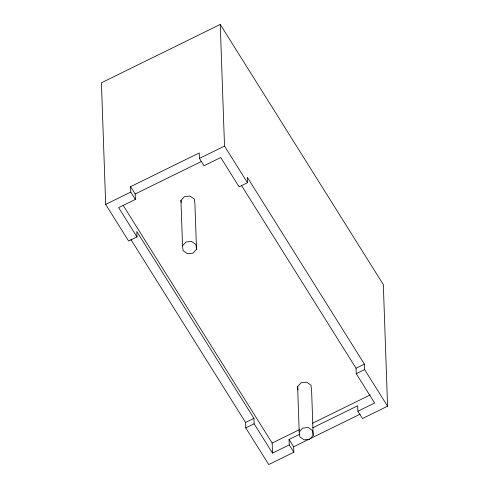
<?xml version="1.0" encoding="UTF-8"?>
<svg xmlns="http://www.w3.org/2000/svg" width="489" height="489" viewBox="0 0 489 489"><rect width="100%" height="100%" fill="white"/><g stroke="black" fill="none" stroke-linecap="round" stroke-linejoin="round"><path stroke-width="0.73" d="M180.954 200.459L184.439 196.615L189.97 196.034L194.316 199.066L194.922 203.931L196.505 249.317L193.021 253.168L187.489 253.742L183.143 250.71L182.538 245.845L180.954 200.459L181.211 202.544M182.538 245.845L186.022 242L191.56 241.419L195.9 244.451L196.505 249.317M297.624 386.585L301.108 382.74L306.64 382.16L310.986 385.191L311.591 390.057L313.18 435.442L309.696 439.293L304.158 439.868L299.818 436.836L299.207 431.976L297.624 386.585L298.058 390.063M299.207 431.976L302.691 428.126L308.229 427.545L312.569 430.577L313.18 435.442M312.838 427.783L357.685 405.772L357.875 411.218L362.471 418.541L387.575 406.218L383.327 284.586L220.264 24.45L101.425 82.782L105.673 204.414L128.638 241.053L137.006 236.945L136.816 231.499L253.944 418.358L254.133 423.804L272.507 453.114L289.25 444.898L289.06 439.452L299.928 434.116M137.006 236.945L118.631 207.636L135.374 199.42L130.777 192.091L130.587 186.645L199.219 152.959L199.408 158.405L203.999 165.734L220.741 157.519L239.109 186.829L247.483 182.721L247.293 177.275L364.421 364.134L364.611 369.58L387.575 406.218M105.673 204.414L130.777 192.091M199.408 158.405L224.512 146.083L220.264 24.45M135.374 199.42L135.184 193.974L201.774 161.291M289.06 439.452L293.651 446.781L293.84 452.227L268.736 464.55L245.765 427.912L245.576 422.465L253.944 418.358M357.875 411.218L374.617 403.003L356.243 373.688L356.053 368.241L364.421 364.134M245.765 427.912L254.133 423.804M356.243 373.688L364.611 369.58M272.507 453.114L272.159 443.058L299.568 429.605M312.587 423.211L370.155 394.959M293.651 446.781L360.24 414.097M224.512 146.083L247.483 182.721M241.352 185.264L356.053 368.241M130.587 186.645L135.184 193.974M289.25 444.898L293.84 452.227M123.142 205.331L272.159 443.058M130.881 239.488L245.576 422.465"/></g></svg>
